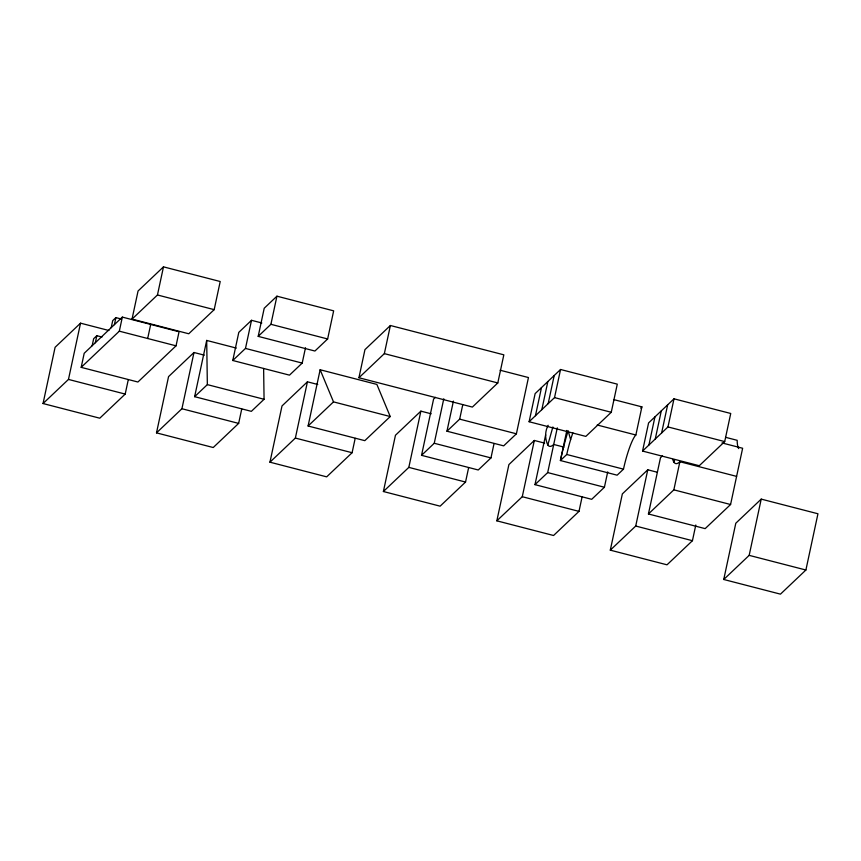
<?xml version="1.0" encoding="UTF-8"?>
<svg xmlns="http://www.w3.org/2000/svg" width="861" height="861" viewBox="0 0 861 861"><rect width="100%" height="100%" fill="white"/><g stroke="black" fill="none" stroke-linecap="round" stroke-linejoin="round"><path stroke-width="1.29" d="M128.278 379.69L125.2 394.08L99.779 418.198L43.05 403.54L55.104 347.284L80.536 323.166L108.895 330.495M43.05 403.54L68.471 379.421L80.536 323.166M81.182 367.356L84.195 353.29L122.337 317.106L179.056 331.765L176.042 345.831L137.911 382.015L81.182 367.356L119.324 331.173L122.337 317.106M92.149 345.756L93.655 338.717L96.83 335.704L101.985 337.038M95.323 342.743L96.83 335.704M111.209 327.664L112.716 320.626L115.901 317.612L121.057 318.947M114.395 324.64L115.901 317.612M132.034 319.108L138.061 290.986L163.482 266.856L220.212 281.515L214.185 309.648L188.753 333.767L132.034 319.108L157.455 294.979L163.482 266.856M147.683 338.502L150.697 324.436M241.737 409.007L238.648 423.397L213.227 447.526L156.498 432.868L168.562 376.612L193.983 352.493L204.294 355.152M156.498 432.868L181.919 408.738L193.983 352.493M263.617 368.476L264.069 399.278L251.358 411.343L194.629 396.673L206.694 340.429L236.344 348.092M305.494 347.747L302.2 363.094L289.49 375.148L232.771 360.49L238.798 332.368L251.509 320.303L261.819 322.972M232.771 360.49L245.482 348.425L251.509 320.303M258.192 336.371L264.219 308.238L276.93 296.184L333.659 310.843L327.632 338.965L314.922 351.03L258.192 336.371L270.903 324.306L276.93 296.184M355.184 438.335L352.095 452.725L326.674 476.854L269.945 462.185L282.01 405.94L307.431 381.81L317.741 384.48M269.945 462.185L295.366 438.066L307.431 381.81M308.087 426.001L320.141 369.746L376.87 384.415L390.227 416.541L364.806 440.66L308.087 426.001L333.508 401.883L390.227 416.541M358.929 377.753L364.956 349.631L390.388 325.501L503.836 354.829L497.798 382.951L472.377 407.081L358.929 377.753L384.35 353.634L390.388 325.501M468.632 467.663L465.543 482.052L440.122 506.171L383.393 491.513L395.457 435.257L420.878 411.138L431.189 413.797M383.393 491.513L408.824 467.383L420.878 411.138M494.053 443.533L490.964 457.923L478.253 469.988L421.535 455.329L433.589 399.073L435.408 397.351M421.535 455.329L434.245 443.264L443.781 398.783M500.09 370.219L528.45 377.548L516.396 433.804L503.674 445.858L446.956 431.2L453.403 401.118M446.956 431.2L459.666 419.135L462.755 404.745M582.079 496.98L578.99 511.369L553.569 535.499L496.84 520.83L508.905 464.585L534.326 440.455L544.636 443.124M529.106 421.739L535.133 393.617L560.554 369.487L617.283 384.146L611.256 412.279L585.824 436.398L529.106 421.739L554.527 397.61L560.554 369.487M535.456 415.712L541.494 387.579M496.84 520.83L522.272 496.711L534.326 440.455M541.817 409.675L547.844 381.552M548.166 403.648L554.204 375.514M607.705 471.903L604.411 487.251L591.701 499.315L534.982 484.646L545.67 434.805M534.982 484.646L547.693 472.581L557.282 427.842M566.85 430.435L560.403 460.527L617.133 475.186L623.482 469.159A29.683 4.8 -75.5 0 1 635.87 434.999L641.897 406.876L613.538 399.547M695.806 524.995L692.438 540.697L667.017 564.816L610.298 550.157L622.352 493.902L647.773 469.783L656.803 472.119M642.554 451.067L648.581 422.934L674.002 398.815L730.731 413.474L724.704 441.596L699.272 465.726L642.554 451.067L667.975 426.938L674.002 398.815M648.903 445.029L654.941 416.907M610.298 550.157L635.719 526.039L647.773 469.783M655.264 439.002L661.291 410.869M661.625 432.965L667.652 404.842M722.013 442.931L742.634 448.258L730.58 504.514L705.159 528.632L648.43 513.974L660.484 457.718L662.367 455.943M648.43 513.974L673.851 489.844L679.878 461.722A89.049 14.389 -75.5 0 1 672.775 459.462M723.746 579.485L735.8 523.23L761.221 499.111L817.95 513.769L805.896 570.014L780.464 594.144L723.746 579.485L749.167 555.356L761.221 499.111M564.03 447.128L553.72 444.459A89.049 14.389 -75.5 0 1 547.8 444.965L552.891 426.959M673.959 462.228L674.69 459.656M548.166 425.291C544.841 431.361 544.862 438.766 547.8 444.965M194.629 396.673L207.35 384.619L206.694 340.429M572.888 432.835A29.683 4.8 -75.5 0 0 566.764 454.49L560.403 460.527A59.366 9.589 -75.5 0 1 568.142 430.78L570.628 439.627M725.575 437.313L737.177 440.315A59.366 9.589 -75.5 0 0 738.695 448.592M157.455 294.979L214.185 309.648M270.903 324.306L327.632 338.965M384.35 353.634L497.798 382.951M554.527 397.61L611.256 412.279M667.975 426.938L724.704 441.596M597.19 425L635.87 434.999M245.482 348.425L302.2 363.094M679.878 461.722L736.607 476.381M119.324 331.173L176.042 345.831M459.666 419.135L516.396 433.804M566.764 454.49L623.482 469.159M673.851 489.844L730.58 504.514M207.35 384.619L264.069 399.278M434.245 443.264L490.964 457.923M547.693 472.581L604.411 487.251M68.471 379.421L125.2 394.08M181.919 408.738L238.648 423.397M295.366 438.066L352.095 452.725M408.824 467.383L465.543 482.052M522.272 496.711L578.99 511.369M635.719 526.039L692.438 540.697M749.167 555.356L805.896 570.014M320.141 369.746L333.508 401.883M640.745 408.136A59.366 9.589 -75.5 0 1 641.897 406.876"/></g></svg>
